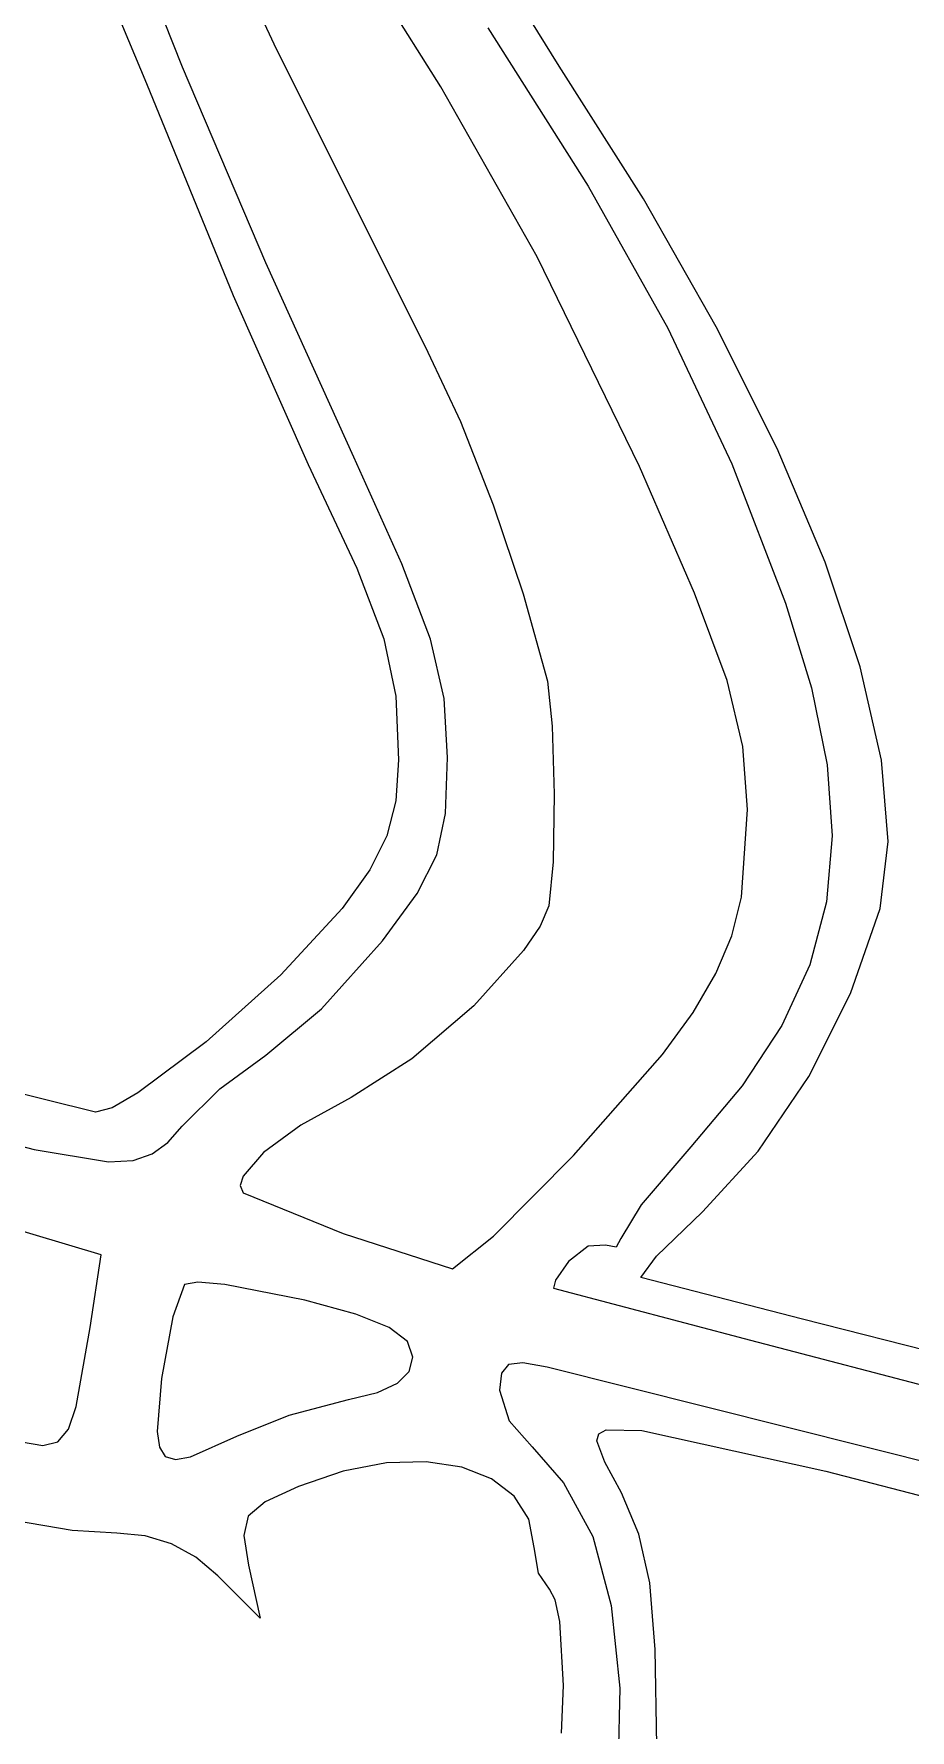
# Model space of a CAD drawing. Extents: x 6 to 299, y 56 to 249.
# Drawn here: x 213 to 241.3, y 148.4 to 203.2 of the extents above; entities that cross this region are included whole.
import ezdxf

# ---------------------------------------------------------------- set-up
doc = ezdxf.new("R2010")
doc.units = 0

msp = doc.modelspace()

# ---------------------------------------------------------------- linework, layer by layer
at = {"layer": 'Layer 1'}
for p, q in [((217.785431, 202.156638), (215.688217, 207.429178)), ((229.968947, 202.189941), (226.7077, 207.470703)), ((214.320757, 207.136195), (216.621462, 201.629752)), ((218.682034, 207.324564), (220.733181, 202.917576)), ((226.142753, 201.5241), (223.365261, 205.941133)), ((227.662153, 203.426404), (230.907085, 198.306487)), ((220.733181, 202.917576), (225.716301, 192.946799)), ((220.48127, 195.83134), (217.785431, 202.156638)), ((232.695216, 197.900629), (229.968947, 202.189941)), ((216.621462, 201.629752), (219.423022, 194.774421)), ((229.258399, 196.02513), (226.142753, 201.5241)), ((230.907085, 198.306487), (233.482945, 193.714969)), ((235.051528, 193.763958), (232.695216, 197.900629)), ((223.321945, 189.551333), (220.48127, 195.83134)), ((232.567271, 189.245759), (229.258399, 196.02513)), ((219.423022, 194.774421), (221.853483, 189.305562)), ((233.482945, 193.714969), (235.557172, 189.328579)), ((237.01881, 189.829957), (235.051528, 193.763958)), ((225.716301, 192.946799), (226.778174, 190.699515)), ((226.778174, 190.699515), (227.839125, 188.007172)), ((238.577993, 186.14866), (237.01881, 189.829957)), ((221.853483, 189.305562), (223.421206, 185.959432)), ((224.883859, 186.100211), (223.321945, 189.551333)), ((234.348301, 185.151752), (232.567271, 189.245759)), ((235.557172, 189.328579), (237.297203, 184.824045)), ((227.839125, 188.007172), (228.806756, 185.12374)), ((223.421206, 185.959432), (224.30052, 183.676054)), ((225.8067, 183.662846), (224.883859, 186.100211)), ((239.710003, 182.770095), (238.577993, 186.14866)), ((228.806756, 185.12374), (229.588667, 182.303186)), ((235.402399, 182.325779), (234.348301, 185.151752)), ((237.297203, 184.824045), (238.135552, 182.086494)), ((224.30052, 183.676054), (224.685667, 181.819463)), ((226.246201, 181.740932), (225.8067, 183.662846)), ((240.395769, 179.744294), (239.710003, 182.770095)), ((229.588667, 182.303186), (229.746227, 180.847533)), ((235.913129, 180.185258), (235.402399, 182.325779)), ((224.685667, 181.819463), (224.770885, 179.753695)), ((226.358094, 179.836166), (226.246201, 181.740932)), ((238.135552, 182.086494), (238.640596, 179.593552)), ((229.746227, 180.847533), (229.810729, 178.647603)), ((236.064055, 178.147605), (235.913129, 180.185258)), ((224.770885, 179.753695), (224.688411, 178.429228)), ((226.293461, 178.028034), (226.358094, 179.836166)), ((238.640596, 179.593552), (238.804466, 177.300122)), ((240.61622, 177.121288), (240.395769, 179.744294)), ((224.688411, 178.429228), (224.398827, 177.298862)), ((229.810729, 178.647603), (229.776882, 176.459985)), ((226.01068, 176.687486), (226.293461, 178.028034)), ((235.873236, 175.320511), (236.064055, 178.147605)), ((224.398827, 177.298862), (223.83889, 176.196376)), ((238.804466, 177.300122), (238.619298, 175.161108)), ((225.376429, 175.437956), (226.01068, 176.687486)), ((240.352284, 174.951108), (240.61622, 177.121288)), ((223.83889, 176.196376), (222.945359, 174.95555)), ((229.776882, 176.459985), (229.639396, 175.041266)), ((224.257385, 173.902878), (225.376429, 175.437956)), ((229.639396, 175.041266), (229.355983, 174.383485)), ((235.552466, 174.070742), (235.873236, 175.320511)), ((238.619298, 175.161108), (238.077223, 173.131415)), ((222.945359, 174.95555), (220.963376, 172.810051)), ((239.394185, 172.200293), (240.352284, 174.951108)), ((222.280087, 171.70455), (224.257385, 173.902878)), ((229.355983, 174.383485), (228.820797, 173.591152)), ((235.039576, 172.846879), (235.552466, 174.070742)), ((228.820797, 173.591152), (227.203728, 171.805019)), ((220.963376, 172.810051), (218.546481, 170.643504)), ((234.303158, 171.586463), (235.039576, 172.846879)), ((238.077223, 173.131415), (237.170375, 171.165946)), ((220.476089, 170.203173), (222.280087, 171.70455)), ((227.203728, 171.805019), (225.205431, 170.087246)), ((238.042861, 169.522161), (239.394185, 172.200293)), ((233.311801, 170.227035), (234.303158, 171.586463)), ((237.170375, 171.165946), (235.890888, 169.219606)), ((218.546481, 170.643504), (216.333669, 168.983991)), ((218.989277, 169.114372), (220.476089, 170.203173)), ((225.205431, 170.087246), (223.243151, 168.842207)), ((230.438635, 166.961306), (233.311801, 170.227035)), ((214.963939, 168.359593), (209.832493, 169.632509)), ((236.409622, 167.106684), (238.042861, 169.522161)), ((216.333669, 168.983991), (215.503482, 168.509398)), ((217.774543, 167.907981), (218.989277, 169.114372)), ((235.890888, 169.219606), (234.230895, 167.247299)), ((215.503482, 168.509398), (214.963939, 168.359593)), ((223.243151, 168.842207), (221.612891, 167.941754)), ((208.992193, 168.228608), (212.980792, 167.153449)), ((217.303986, 167.382927), (217.774543, 167.907981)), ((217.774543, 167.907981), (217.774543, 167.907981)), ((221.612891, 167.941754), (220.404591, 167.055638)), ((216.797768, 167.014099), (217.303986, 167.382927)), ((212.980792, 167.153449), (215.391251, 166.755601)), ((215.391251, 166.755601), (216.184115, 166.804117)), ((216.184115, 166.804117), (216.797768, 167.014099)), ((220.404591, 167.055638), (219.741363, 166.292363)), ((227.850424, 164.356965), (230.438635, 166.961306)), ((230.438635, 166.961306), (230.438635, 166.961306)), ((234.230895, 167.247299), (232.627078, 165.362382)), ((234.605776, 165.143835), (236.409622, 167.106684)), ((219.741363, 166.292363), (219.652625, 165.990697)), ((219.652625, 165.990697), (219.746322, 165.760431)), ((219.746322, 165.760431), (222.980804, 164.441799)), ((215.156573, 163.748412), (210.253778, 165.211371)), ((232.627078, 165.362382), (231.960008, 164.273238)), ((233.118231, 163.705075), (234.605776, 165.143835)), ((222.980804, 164.441799), (226.51731, 163.297653)), ((226.51731, 163.297653), (227.850424, 164.356965)), ((230.909123, 164.029564), (230.274314, 163.530644)), ((231.46328, 164.057773), (230.909123, 164.029564)), ((231.814093, 163.994434), (231.46328, 164.057773)), ((231.960008, 164.273238), (231.814093, 163.994434)), ((214.792794, 161.40185), (215.156573, 163.748412)), ((230.274314, 163.530644), (229.846691, 162.93391)), ((232.610423, 163.018227), (233.118231, 163.705075)), ((229.846691, 162.93391), (229.790704, 162.670515)), ((237.841993, 161.664774), (232.610423, 163.018227)), ((217.847649, 162.786023), (217.468509, 161.743359)), ((218.274445, 162.861092), (217.847649, 162.786023)), ((219.149926, 162.79228), (218.274445, 162.861092)), ((221.736522, 162.288324), (219.149926, 162.79228)), ((229.790704, 162.670515), (236.16143, 160.989594)), ((223.393488, 161.828288), (221.736522, 162.288324)), ((224.473703, 161.396346), (223.393488, 161.828288)), ((214.344641, 158.844897), (214.792794, 161.40185)), ((214.792794, 161.40185), (214.792794, 161.40185)), ((217.468509, 161.743359), (217.101378, 159.75553)), ((225.060628, 160.948453), (224.473703, 161.396346)), ((253.527334, 157.68797), (237.841993, 161.664774)), ((225.237723, 160.440565), (225.060628, 160.948453)), ((236.16143, 160.989594), (255.487977, 155.938655)), ((225.117848, 159.974679), (225.237723, 160.440565)), ((228.329785, 160.202343), (228.099702, 159.920183)), ((228.79944, 160.258386), (228.329785, 160.202343)), ((229.579181, 160.12239), (228.79944, 160.258386)), ((217.101378, 159.75553), (216.961277, 158.042554)), ((224.744611, 159.59986), (225.117848, 159.974679)), ((228.099702, 159.920183), (228.038677, 159.377826)), ((253.69496, 154.060949), (229.579181, 160.12239)), ((223.156371, 159.069611), (224.097591, 159.302655)), ((224.097591, 159.302655), (224.744611, 159.59986)), ((228.038677, 159.377826), (228.349515, 158.383728)), ((214.093501, 158.11602), (214.344641, 158.844897)), ((219.54293, 157.886885), (221.236355, 158.561119)), ((221.236355, 158.561119), (223.156371, 159.069611)), ((213.751787, 157.7068), (214.093501, 158.11602)), ((216.961277, 158.042554), (217.034889, 157.531166)), ((228.349515, 158.383728), (229.096844, 157.537356)), ((231.250467, 157.961652), (231.491496, 158.094331)), ((231.491496, 158.094331), (232.641756, 158.072656)), ((232.641756, 158.072656), (238.59529, 156.750322)), ((212.579033, 157.70711), (213.265097, 157.582183)), ((213.265097, 157.582183), (213.751787, 157.7068)), ((217.034889, 157.531166), (217.227721, 157.231899)), ((218.041381, 157.215897), (219.54293, 157.886885)), ((219.54293, 157.886885), (219.54293, 157.886885)), ((229.096844, 157.537356), (230.109295, 156.379414)), ((231.185495, 157.739528), (231.250467, 157.961652)), ((231.443696, 157.045636), (231.185495, 157.739528)), ((217.227721, 157.231899), (217.557357, 157.131295)), ((217.557357, 157.131295), (218.041381, 157.215897)), ((224.378141, 157.019238), (222.985637, 156.757888)), ((225.668599, 157.058134), (224.378141, 157.019238)), ((226.816121, 156.885174), (225.668599, 157.058134)), ((227.779818, 156.510955), (226.816121, 156.885174)), ((231.98604, 156.050042), (231.443696, 157.045636)), ((222.985637, 156.757888), (221.531979, 156.263487)), ((228.518798, 155.946075), (227.779818, 156.510955)), ((230.109295, 156.379414), (231.057521, 154.636227)), ((238.59529, 156.750322), (251.286566, 153.473424)), ((221.531979, 156.263487), (220.462614, 155.765385)), ((228.992173, 155.201132), (228.518798, 155.946075)), ((232.552269, 154.717395), (231.98604, 156.050042)), ((219.912826, 155.294228), (219.769433, 154.671385)), ((220.462614, 155.765385), (219.912826, 155.294228)), ((214.213574, 154.831343), (212.378409, 155.144044)), ((215.655906, 154.752424), (214.213574, 154.831343)), ((216.571138, 154.661461), (215.655906, 154.752424)), ((229.159051, 154.286723), (228.992173, 155.201132)), ((232.898791, 153.144127), (232.552269, 154.717395)), ((217.423891, 154.400171), (216.571138, 154.661461)), ((218.210394, 153.970141), (217.423891, 154.400171)), ((219.769433, 154.671385), (219.919251, 153.718226)), ((229.304621, 153.45709), (229.159051, 154.286723)), ((231.057521, 154.636227), (231.646664, 152.409477)), ((218.926881, 153.372961), (218.210394, 153.970141)), ((219.919251, 153.718226), (220.295755, 152.004096)), ((220.295755, 152.004096), (218.926881, 153.372961)), ((229.654611, 152.93314), (229.304621, 153.45709)), ((233.074148, 150.982871), (232.898791, 153.144127)), ((229.843685, 152.592664), (229.654611, 152.93314)), ((229.992159, 151.892032), (229.843685, 152.592664)), ((231.646664, 152.409477), (231.931818, 149.740275)), ((230.107815, 149.81903), (229.992159, 151.892032)), ((233.126884, 147.886262), (233.074148, 150.982871)), ((230.048659, 148.283785), (230.107815, 149.81903)), ((231.931818, 149.740275), (231.876988, 147.409886))]:
    msp.add_line(p, q, dxfattribs=at)

doc.saveas('drawing.dxf')
